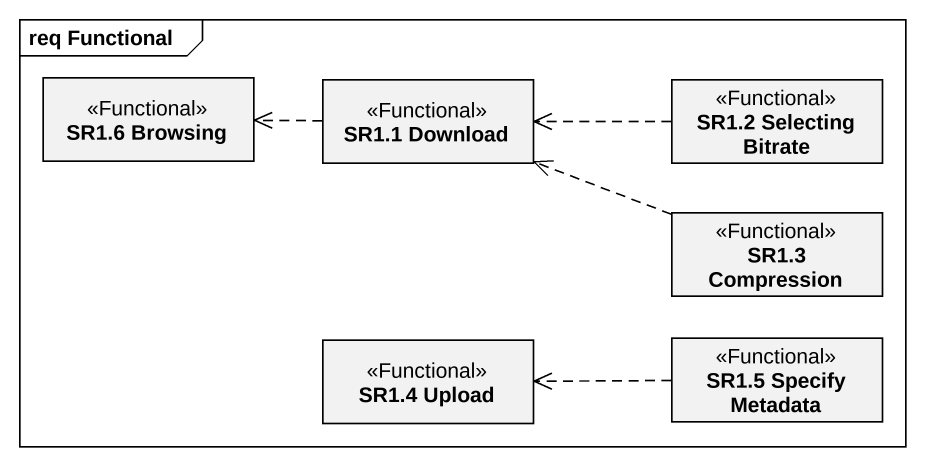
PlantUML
@startuml
mainframe req Functional
hide circle
hide empty members
class "SR1.6 Browsing" as SR1_6_Browsing <<Functional>>
class "SR1.1 Download" as SR1_1_Download <<Functional>>
class "SR1.2 Selecting Bitrate" as SR1_2_Selecting_Bitrate <<Functional>>
class "SR1.3 Compression" as SR1_3_Compression <<Functional>>
class "SR1.4 Upload" as SR1_4_Upload <<Functional>>
class "SR1.5 Specify Metadata" as SR1_5_Specify_Metadata <<Functional>>
SR1_1_Download .left.> SR1_6_Browsing
SR1_2_Selecting_Bitrate .left.> SR1_1_Download
SR1_3_Compression .left.> SR1_1_Download
SR1_5_Specify_Metadata .left.> SR1_4_Upload
@enduml
